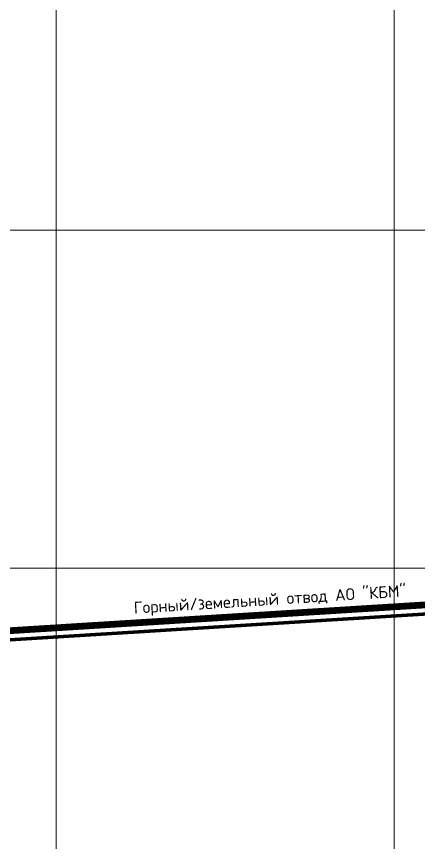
# Model space of a CAD drawing. Header units: millimetres. Extents: x 519 to 9564855, y -810 to 5021775.
# Drawn here: x 9520883 to 9522072, y 5003188 to 5005632 of the extents above; entities that cross this region are included whole.
import ezdxf

# ---------------------------------------------------------------- set-up
doc = ezdxf.new("R2010")
doc.units = ezdxf.units.MM
doc.header["$LTSCALE"] = 2
doc.header["$MEASUREMENT"] = 0
for name, pattern in [('ACAD_ISO10W100', [18, 12, -3, 0, -3]), ('DASHED', [0.75, 0.5, -0.25]), ('HIDDEN2', [4.7625, 3.175, -1.5875])]:
    doc.linetypes.add(name, pattern=pattern)
for name, color, linetype, lineweight in [('200 скв. на 2010 год', 61, 'Continuous', 0), ('Land lease as of 24.06.2004', 47, 'HIDDEN2', 70), ('Проектируемая ось дамбы', 1, 'DASHED', 30)]:
    doc.layers.add(name, color=color, linetype=linetype, lineweight=lineweight)
doc.layers.add('GRID_PULKOVO', color=7, linetype='Continuous')
doc.styles.add('Elect', font='isocpeur.ttf')

msp = doc.modelspace()

# ---------------------------------------------------------------- linework, layer by layer
at = {"layer": 'GRID_PULKOVO', "lineweight": 0}
for p, q in [((9521000, 5010000), (9521000, 4992000)), ((9522000, 5010000), (9522000, 4992000)), ((9519000, 5005000), (9533000, 5005000)), ((9519000, 5004000), (9533000, 5004000))]:
    msp.add_line(p, q, dxfattribs=at)
at = {"layer": 'Land lease as of 24.06.2004', "color": 34, "linetype": 'DASHED', "lineweight": 0, "ltscale": 50, "const_width": 20}
msp.add_lwpolyline([(9519654.3, 5003739.6), (9532971.6, 5004566.6), (9534671.1, 5001241.4), (9547648.8, 4998330.8), (9546800.6, 4994774.1), (9538599.5, 4994719.2), (9534700.1, 4995931.6), (9534118, 4994384.9), (9531927.8, 4994990.9), (9532139.5, 4996381.2), (9522290.1, 4999426.3), (9519885.3, 4999727), (9519654.3, 5003739.6)], dxfattribs=at)
at = {"layer": 'Проектируемая ось дамбы', "color": 32, "linetype": 'ACAD_ISO10W100', "lineweight": 30, "ltscale": 3, "const_width": 10}
msp.add_lwpolyline([(9523400.55605, 5003945.20144), (9519682.8, 5003714.33), (9519910.96282, 4999751.01348), (9522045.51696, 4999483.99746)], dxfattribs=at)

# ---------------------------------------------------------------- texts
at = {"layer": '200 скв. на 2010 год', "color": 34, "lineweight": 0, "style": 'Elect'}
msp.add_text('Горный/земельный отвод АО "КБМ"', height=35, rotation=3.60535423, dxfattribs=at).set_placement((9521230.7062, 5003864.7998))

doc.saveas('drawing.dxf')
